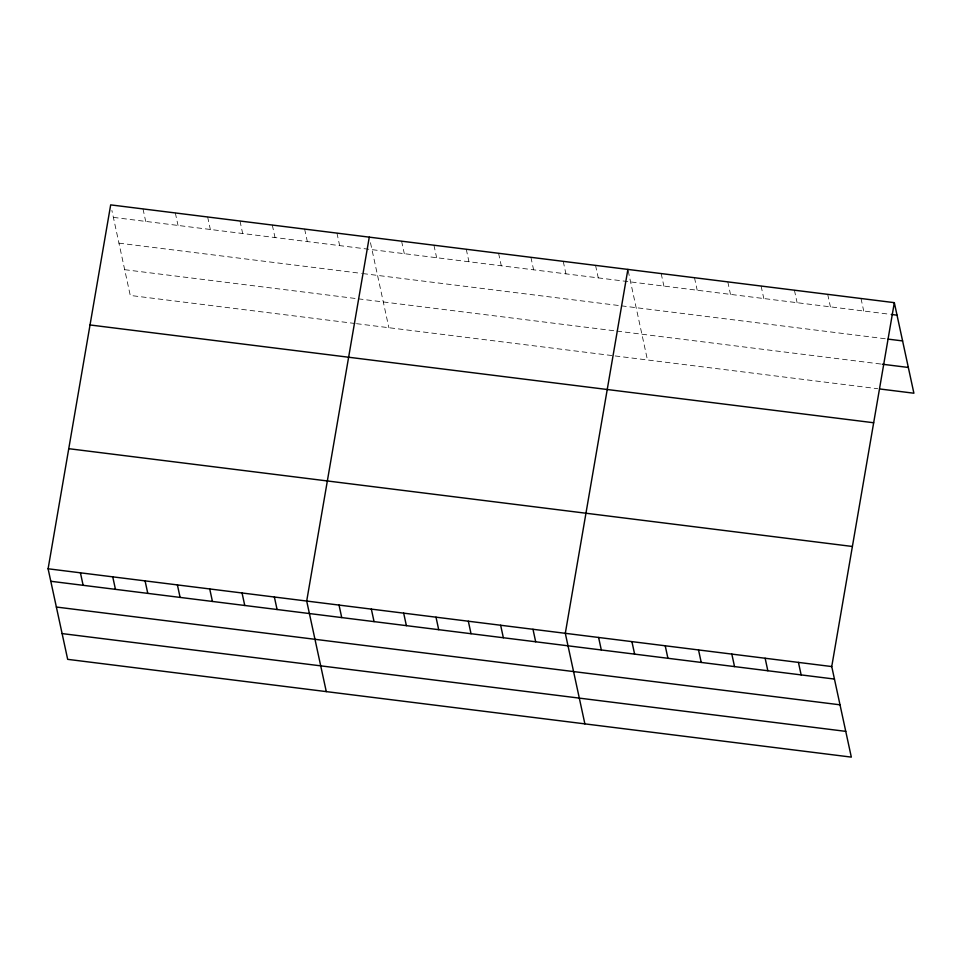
<?xml version="1.0" encoding="UTF-8"?>
<svg xmlns="http://www.w3.org/2000/svg" width="962" height="962" viewBox="0 0 962 962"><rect width="100%" height="100%" fill="white"/><g stroke="black" fill="none" stroke-linecap="round" stroke-linejoin="round"><path stroke-width="0.72" stroke-dasharray="4.81 3.61" d="M113.384 217.376L889.778 314.261M118.951 243.145L361.387 273.388M362.854 273.569L619.985 305.663M621.464 305.844L886.663 338.937M124.687 269.685L356.842 298.653M358.309 298.833L615.439 330.916M616.919 331.096L880.819 364.033M355.062 323.497L130.255 295.442L111.881 210.437M356.529 323.677L613.672 355.76M615.139 355.94L877.705 388.708M861.014 298.509L863.72 311.003M827.705 294.348L830.41 306.842M794.408 290.187L797.113 302.693M761.098 286.039L763.804 298.533M727.801 281.878L730.495 294.384M694.492 277.729L697.197 290.223M661.183 273.569L663.888 286.075M628.186 270.803L647.462 359.98M595.55 265.38L598.256 277.886M563.227 261.351L565.933 273.845M530.904 257.311L533.609 269.817M498.581 253.283L501.286 265.777M466.257 249.242L468.963 261.748M433.934 245.214L436.628 257.708M401.599 241.185L404.305 253.679M370.478 242.701L388.864 327.705M336.953 233.117L339.658 245.611M304.629 229.076L307.335 241.582M272.306 225.048L275.012 237.542M239.983 221.007L242.677 233.513M207.648 216.979L210.353 229.485M175.325 212.951L178.03 225.445M143.001 208.91L145.707 221.416"/><path stroke-width="1.44" d="M894.323 302.657L831.745 666.558L851.322 757.118L67.677 659.343L48.1 568.782L110.678 204.882L894.323 302.657L913.9 393.217L880.591 389.069M369.276 237.145L306.698 601.046L326.286 691.606M627.885 269.42L565.307 633.309L584.884 723.881M891.233 314.442L897.017 315.163M888.106 339.117L902.596 340.921M882.262 364.213L908.332 367.46M90.031 324.964L873.664 422.751M68.747 448.689L852.392 546.476M48.1 568.782L831.745 666.558M50.806 581.276L834.451 679.064M56.373 607.034L840.018 704.821M62.109 633.585L845.754 731.361M798.436 662.397L801.142 674.903M765.139 658.248L767.832 670.742M731.829 654.088L734.535 666.594M698.52 649.939L701.226 662.433M665.223 645.779L667.917 658.285M631.914 641.63L634.619 654.124M598.604 637.469L601.31 649.963M532.984 629.28L535.678 641.774M500.649 625.252L503.354 637.746M468.326 621.212L471.031 633.717M436.002 617.183L438.708 629.677M403.679 613.143L406.385 625.649M371.356 609.114L374.05 621.608M339.033 605.074L341.726 617.58M274.374 597.017L277.08 609.511M242.051 592.977L244.757 605.483M209.728 588.948L212.434 601.442M177.405 584.908L180.098 597.414M145.082 580.88L147.775 593.374M112.746 576.851L115.452 589.345M80.423 572.811L83.129 585.317"/></g></svg>
